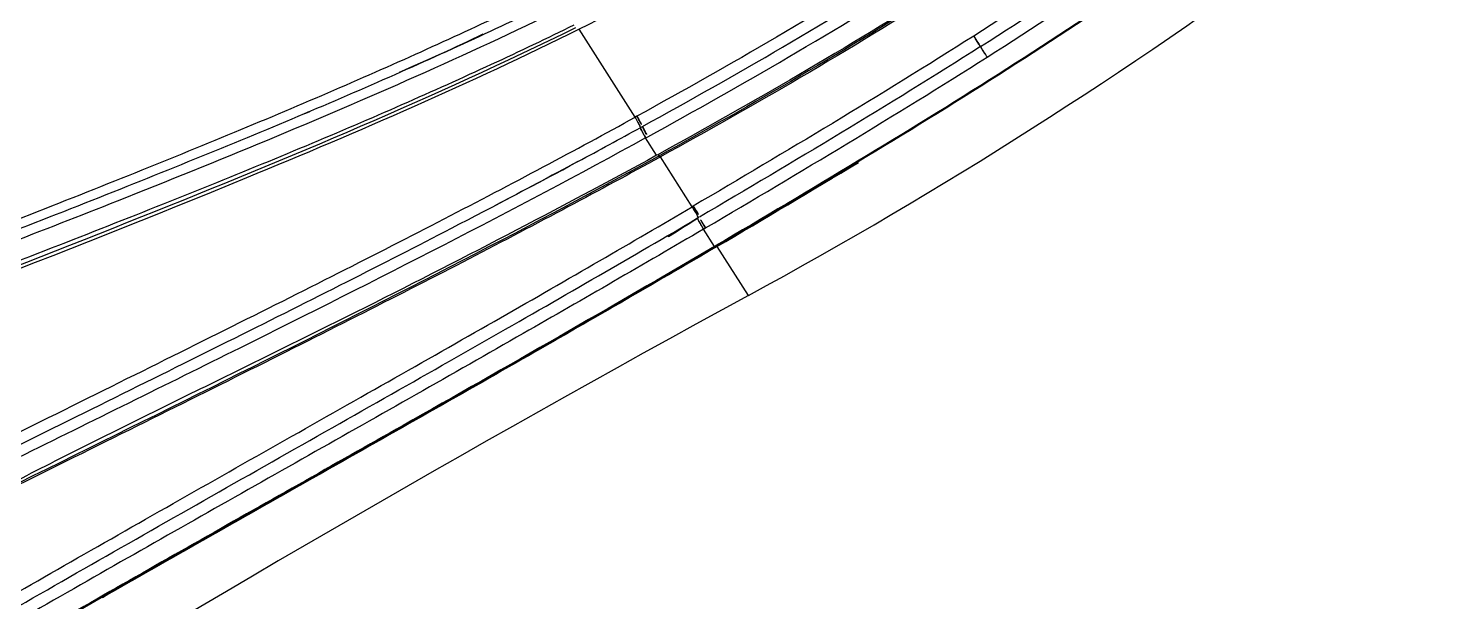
# Model space of a CAD drawing. Header units: millimetres. Extents: x 1145859089 to 1147511753, y -1047484727 to -1047247487.
# Drawn here: x 1145997643.21 to 1145997685.39, y -1047439052.09 to -1047439035.16 of the extents above; entities that cross this region are included whole.
import ezdxf
from ezdxf.xclip import XClip

# ---------------------------------------------------------------- set-up
doc = ezdxf.new("R2010")
doc.units = ezdxf.units.MM
doc.header["$LTSCALE"] = 100
doc.header["$MEASUREMENT"] = 0
doc.header["$XCLIPFRAME"] = 2
doc.layers.get('0').update_dxf_attribs({"linetype": 'CONTINUOUS'})
doc.layers.add('XREF', color=135, linetype='CONTINUOUS')
doc.layers.add('단지배치도$0$W240910', color=135, linetype='CONTINUOUS')

# ---------------------------------------------------------------- blocks, each defined once
blk = doc.blocks.new('단지배치도$0$zw$9902')
at = {"layer": '단지배치도$0$W240910', "linetype": 'ByBlock', "ltscale": 20}
for p, q in [((59520.326, -67668.471), (59518.671, -67665.869)), ((59520.378, -67668.443), (59520.326, -67668.471)), ((59520.475, -67668.783), (59520.54, -67668.748)), ((59520.962, -67669.597), (59520.636, -67669.086)), ((59520.637, -67669.086), (59520.702, -67669.05)), ((59520.994, -67669.581), (59520.962, -67669.598)), ((59520.99, -67669.641), (59521.014, -67669.613)), ((59520.994, -67669.58), (59520.995, -67669.583)), ((59521.049, -67669.608), (59521.021, -67669.624)), ((59521.021, -67669.624), (59521.021, -67669.624)), ((59521.073, -67669.644), (59521.045, -67669.659)), ((59522.011, -67671.118), (59521.073, -67669.644)), ((59522.045, -67671.1), (59522.011, -67671.119)), ((59522.351, -67671.78), (59522.408, -67671.747)), ((59522.676, -67672.292), (59522.351, -67671.781)), ((59522.676, -67672.292), (59522.714, -67672.27)), ((59522.694, -67672.309), (59522.714, -67672.269)), ((59522.694, -67672.309), (59522.694, -67672.309)), ((59523.681, -67673.744), (59522.756, -67672.29))]:
    blk.add_line(p, q, dxfattribs=at)
at = {"layer": '단지배치도$0$W240910'}
for radius in [11431.377, 11931.377]:
    blk.add_arc((57394.291, -57699.4), radius, 251.6277496, 321.4181311, dxfattribs=at)
at = {"layer": '단지배치도$0$W240910', "linetype": 'ByBlock', "ltscale": 20}
for centre, radius, start, end in [((59455.46, -67548.371), 142.732, 298.55235, 306.37539), ((59522.344, -67668.793), 1.563, 210.362, 210.4749), ((59522.253, -67668.84), 1.461, 210.6922, 210.8103), ((59522.148, -67668.902), 1.339, 210.832, 210.957), ((59522.043, -67668.969), 1.214, 210.7833, 210.9174), ((59521.94, -67669.03), 1.095, 210.9338, 211.0777), ((59521.846, -67669.083), 0.987, 211.3098, 211.4643), ((59521.756, -67669.141), 0.88, 211.2616, 211.4283), ((59521.674, -67669.191), 0.784, 211.4458, 211.6263), ((59521.591, -67669.239), 0.688, 211.88, 212.0766), ((59521.521, -67669.285), 0.604, 211.8496, 212.0641), ((59521.452, -67669.325), 0.525, 212.3459, 212.5818), ((59521.392, -67669.366), 0.452, 212.3339, 212.5939), ((59521.335, -67669.403), 0.384, 212.6144, 212.904), ((59521.283, -67669.434), 0.324, 213.2411, 213.565), ((59521.238, -67669.465), 0.268, 213.2864, 213.6515), ((59521.199, -67669.489), 0.223, 214.0481, 214.4594), ((59521.162, -67669.515), 0.178, 214.1603, 214.6373), ((59521.129, -67669.537), 0.139, 215.1287, 215.692), ((59521.107, -67669.554), 0.111, 215.3451, 215.9931), ((59521.091, -67669.565), 0.0906, 216.1553, 216.8716), ((59521.067, -67669.582), 0.0612, 217.6433, 218.5933), ((59521.047, -67669.598), 0.036, 218.7963, 220.223), ((59521.043, -67669.601), 0.0307, 219.8675, 221.3204), ((59521.064, -67669.583), 0.0582, 221.1691, 221.7972), ((59521.028, -67669.614), 0.0115, 226.2994, 229.1386), ((59521.023, -67669.62), 0.00326, 234.975, 244.9016), ((59521.022, -67669.62), 0.0028, 244.4957, 256.182), ((59521.021, -67669.624), 0.000422, 61.8977, 93.0301), ((59521.021, -67669.624), 0.000863, 53.7033, 73.1519), ((59521.021, -67669.625), 0.00204, 48.2924, 59.1364), ((59521.019, -67669.627), 0.00404, 45.2508, 51.9037), ((59521.017, -67669.63), 0.00761, 42.4025, 46.7148), ((59521.014, -67669.633), 0.0125, 41.4093, 44.4382), ((59521.008, -67669.638), 0.0199, 39.5959, 41.8031), ((59521.001, -67669.644), 0.0292, 37.5901, 39.2863), ((59520.992, -67669.652), 0.0411, 37.2111, 38.5404), ((59520.98, -67669.662), 0.0565, 36.7775, 37.8564), ((59520.965, -67669.673), 0.0752, 35.4743, 36.3601), ((59520.947, -67669.685), 0.0969, 34.8173, 35.563), ((59520.927, -67669.7), 0.122, 34.2685, 34.9015), ((59520.902, -67669.718), 0.153, 34.1512, 34.6994), ((59520.874, -67669.736), 0.186, 33.3423, 33.8174), ((59520.841, -67669.76), 0.227, 33.2971, 33.7139), ((59520.806, -67669.782), 0.268, 32.9364, 33.3084), ((59520.769, -67669.804), 0.311, 32.2943, 32.6335), ((59520.72, -67669.837), 0.37, 32.316, 32.6118), ((59520.651, -67669.881), 0.452, 32.05, 32.302), ((59520.627, -67669.896), 0.481, 31.797, 32.0497), ((59520.628, -67669.896), 0.479, 31.5709, 31.8425), ((59520.474, -67669.994), 0.662, 31.5811, 31.7698), ((59519.517, -67670.574), 1.781, 31.2969, 31.362), ((59520.473, -67669.99), 0.661, 30.8913, 31.1307), ((59520.427, -67670.021), 0.716, 30.744, 31.1013), ((59519.173, -67670.77), 2.176, 30.661, 30.8185), ((59523.08, -67671.952), 0.528, 220.0992, 220.4658), ((59522.81, -67672.184), 0.173, 220.0144, 220.8526), ((59522.8, -67672.193), 0.159, 220.677, 221.2395), ((59523.006, -67672.009), 0.435, 221.6008, 221.749), ((59522.801, -67672.193), 0.16, 221.6292, 222.0696), ((59522.767, -67672.223), 0.114, 222.1277, 222.7638), ((59522.767, -67672.222), 0.115, 222.908, 223.4976), ((59522.763, -67672.227), 0.109, 223.0761, 223.6617), ((59522.749, -67672.24), 0.0896, 223.9546, 224.6405), ((59522.739, -67672.25), 0.0756, 224.3603, 225.1441), ((59522.732, -67672.257), 0.0654, 225.0751, 225.93), ((59522.725, -67672.265), 0.0552, 225.8729, 226.8242), ((59522.72, -67672.271), 0.0468, 226.437, 227.5128), ((59522.714, -67672.277), 0.0383, 227.4112, 228.6395), ((59522.709, -67672.282), 0.0317, 229.0296, 230.4298), ((59522.706, -67672.287), 0.0253, 229.5811, 231.2025), ((59522.702, -67672.291), 0.0204, 231.5767, 233.4633), ((59522.7, -67672.295), 0.016, 232.9777, 235.2118), ((59522.697, -67672.301), 0.00922, 235.9345, 239.1604), ((59522.698, -67672.298), 0.0123, 234.9956, 237.6525), ((59522.695, -67672.303), 0.00685, 239.7876, 243.7228), ((59522.694, -67672.304), 0.00499, 242.584, 247.4919), ((59522.694, -67672.307), 0.00183, 256.688, 266.2215), ((59522.694, -67672.307), 0.00252, 251.2127, 258.9432), ((59522.694, -67672.306), 0.00361, 245.9743, 252.0995), ((59522.694, -67672.308), 0.00114, 275.4471, 288.3686), ((59522.694, -67672.308), 0.00134, 265.3864, 276.884), ((59767.375, -68121.93), 510.155, 118.53447, 124.91191)]:
    blk.add_arc(centre, radius, start, end, dxfattribs=at)
for points, knots in [([(59502.808, -67640.935), (59501.006, -67642.251), (59497.287, -67645.053), (59491.732, -67649.435), (59486.062, -67653.966), (59478.48, -67659.974), (59470.809, -67665.868), (59463.058, -67671.343), (59459.149, -67673.873), (59457.231, -67675.017)], [0, 0, 0, 0, 0.117497, 0.244996, 0.372496, 0.499995, 0.754994, 0.882494, 1, 1, 1, 1]), ([(59461.18, -67681.226), (59463.162, -67679.883), (59466.064, -67677.765), (59469.816, -67674.79), (59472.126, -67672.887), (59473.936, -67671.321), (59475.718, -67669.726), (59477.551, -67668.185), (59479.297, -67666.55), (59481.088, -67664.963), (59485.876, -67660.452), (59491.905, -67654.648), (59498.934, -67648.144), (59502.591, -67645.036), (59504.462, -67643.535)], [0, 0, 0, 0, 0.00718957, 0.01078584, 0.01438205, 0.0161798, 0.01797714, 0.02157165, 0.02336893, 0.02516623, 0.02876067, 0.04314148, 0.05033892, 0.05753311, 0.05753311, 0.05753311, 0.05753311]), ([(59461.288, -67681.344), (59465.162, -67678.713), (59472.705, -67672.805), (59483.386, -67663.062), (59493.735, -67653), (59500.812, -67646.579), (59504.448, -67643.655)], [0.154115, 0.154115, 0.154115, 0.154115, 3.475417, 6.939195, 10.402972, 13.712636, 13.712636, 13.712636, 13.712636]), ([(59504.828, -67644.24), (59503.587, -67645.241), (59501.143, -67647.295), (59497.574, -67650.486), (59494.079, -67653.752), (59490.625, -67657.054), (59487.162, -67660.346), (59483.682, -67663.618), (59480.191, -67666.878), (59476.654, -67670.087), (59473.66, -67672.712), (59471.215, -67674.755), (59469.392, -67676.299), (59467.515, -67677.778), (59465.616, -67679.229), (59463.683, -67680.634), (59462.374, -67681.54), (59461.713, -67681.984)], [0, 0, 0, 0, 0.00478813, 0.00957688, 0.01436517, 0.01915157, 0.02393568, 0.02871811, 0.03350035, 0.03828248, 0.04306514, 0.0454572, 0.04784956, 0.05024207, 0.05263435, 0.05502613, 0.05741722, 0.05741722, 0.05741722, 0.05741722]), ([(59536.707, -67658.051), (59535.43, -67658.983), (59532.806, -67660.866), (59528.743, -67663.561), (59524.58, -67666.101), (59521.763, -67667.681), (59520.378, -67668.443)], [0, 0, 0, 0, 0.245001, 0.5, 0.754999, 1, 1, 1, 1]), ([(59520.541, -67668.748), (59521.93, -67667.983), (59524.752, -67666.396), (59528.927, -67663.851), (59533, -67661.147), (59535.633, -67659.261), (59536.914, -67658.327)], [0, 0, 0, 0, 0.244999, 0.5, 0.755001, 1, 1, 1, 1]), ([(59520.702, -67669.05), (59522.094, -67668.284), (59524.925, -67666.694), (59529.111, -67664.141), (59533.197, -67661.428), (59535.836, -67659.538), (59537.119, -67658.601)], [0, 0, 0, 0, 0.244999, 0.5, 0.755002, 1, 1, 1, 1]), ([(59537.476, -67659.09), (59536.188, -67660.032), (59533.538, -67661.931), (59529.437, -67664.653), (59525.235, -67667.216), (59522.393, -67668.812), (59520.994, -67669.58)], [0, 0, 0, 0, 0.245, 0.5, 0.755, 1, 1, 1, 1]), ([(59537.503, -67659.133), (59536.215, -67660.074), (59533.563, -67661.968), (59529.463, -67664.693), (59525.259, -67667.254), (59522.42, -67668.854), (59521.022, -67669.623)], [0, 0, 0, 0, 0.245, 0.5, 0.755, 1, 1, 1, 1]), ([(59537.501, -67659.189), (59536.216, -67660.126), (59533.575, -67662.018), (59529.487, -67664.731), (59525.298, -67667.286), (59522.466, -67668.877), (59521.073, -67669.645)], [0, 0, 0, 0, 0.244999, 0.5, 0.755001, 1, 1, 1, 1]), ([(59538.41, -67660.69), (59537.097, -67661.592), (59534.427, -67663.416), (59531.722, -67665.191), (59530.341, -67666.073)], [0, 0, 0, 0, 0.493651, 1, 1, 1, 1]), ([(59530.54, -67666.387), (59531.906, -67665.514), (59534.619, -67663.737), (59537.294, -67661.908), (59538.627, -67660.992)], [0, 0, 0, 0, 0.5, 1, 1, 1, 1]), ([(59530.738, -67666.697), (59532.107, -67665.822), (59534.821, -67664.033), (59537.507, -67662.21), (59538.842, -67661.291)], [0, 0, 0, 0, 0.500001, 1, 1, 1, 1]), ([(59539.185, -67661.791), (59537.847, -67662.71), (59535.157, -67664.542), (59532.435, -67666.332), (59531.064, -67667.209)], [2.209104, 2.209104, 2.209104, 2.209104, 49.835781, 97.456288, 97.456288, 97.456288, 97.456288]), ([(59539.192, -67661.815), (59537.856, -67662.734), (59535.169, -67664.564), (59532.448, -67666.353), (59531.076, -67667.229)], [0, 0, 0, 0, 0.499997, 1, 1, 1, 1]), ([(59465.731, -67688.301), (59466.76, -67687.695), (59468.838, -67686.516), (59471.302, -67685.213), (59473.252, -67684.215), (59474.495, -67683.583), (59475.914, -67682.857), (59477.174, -67682.26), (59479.164, -67681.342), (59481.333, -67680.339), (59484.252, -67679.06), (59486.828, -67677.995), (59490.149, -67676.648), (59493.859, -67675.204), (59499.079, -67673.255), (59504.282, -67671.25), (59510.935, -67668.565), (59515.322, -67666.642), (59518.189, -67665.241)], [0, 0, 0, 0, 0.00358646, 0.00717408, 0.00837018, 0.01016459, 0.01136112, 0.01315603, 0.01435255, 0.01794134, 0.02033367, 0.02392197, 0.02631405, 0.03109772, 0.03588131, 0.04306007, 0.04784982, 0.05742538, 0.05742538, 0.05742538, 0.05742538]), ([(59518.558, -67665.834), (59514.369, -67667.889), (59505.554, -67671.578), (59492.054, -67676.687), (59478.703, -67682.234), (59470.155, -67686.562), (59466.131, -67688.956)], [0.154115, 0.154115, 0.154115, 0.154115, 3.463779, 6.927556, 10.391333, 13.712636, 13.712636, 13.712636, 13.712636]), ([(59518.673, -67665.872), (59515.446, -67667.468), (59506.652, -67671.289), (59495.454, -67675.485), (59481.063, -67681.38), (59472.37, -67685.427), (59466.192, -67689.104)], [0, 0, 0, 0, 0.01079142, 0.02877256, 0.03596339, 0.05753197, 0.05753197, 0.05753197, 0.05753197]), ([(59530.341, -67666.073), (59528.957, -67666.95), (59526.202, -67668.648), (59523.419, -67670.294), (59522.045, -67671.1)], [0, 0, 0, 0, 0.506422, 1, 1, 1, 1]), ([(59530.341, -67666.073), (59530.342, -67666.074), (59530.361, -67666.104), (59530.391, -67666.153), (59530.462, -67666.264), (59530.524, -67666.362), (59530.527, -67666.366), (59530.538, -67666.384), (59530.538, -67666.384)], [0, 0, 0, 0, 0.014816, 0.257902, 0.500988, 0.744074, 0.98716, 1, 1, 1, 1]), ([(59530.54, -67666.387), (59529.171, -67667.255), (59526.412, -67668.958), (59523.622, -67670.606), (59522.227, -67671.426)], [0, 0, 0, 0, 0.499963, 1, 1, 1, 1]), ([(59530.54, -67666.387), (59530.54, -67666.387), (59530.551, -67666.404), (59530.555, -67666.41), (59530.616, -67666.506), (59530.688, -67666.62), (59530.715, -67666.66), (59530.737, -67666.696), (59530.738, -67666.697)], [0, 0, 0, 0, 0.013377, 0.257159, 0.500941, 0.744724, 0.988506, 1, 1, 1, 1]), ([(59522.407, -67671.747), (59523.805, -67670.927), (59526.595, -67669.266), (59529.365, -67667.566), (59530.738, -67666.697)], [0, 0, 0, 0, 0.499999, 1, 1, 1, 1]), ([(59531.064, -67667.209), (59529.688, -67668.08), (59526.913, -67669.787), (59524.114, -67671.447), (59522.714, -67672.269)], [2.209721, 2.209721, 2.209721, 2.209721, 49.837032, 97.464105, 97.464105, 97.464105, 97.464105]), ([(59531.076, -67667.229), (59529.701, -67668.1), (59526.928, -67669.807), (59524.131, -67671.465), (59522.733, -67672.286)], [0, 0, 0, 0, 0.500003, 1, 1, 1, 1]), ([(59520.378, -67668.443), (59520.407, -67668.489), (59520.496, -67668.649), (59520.543, -67668.745), (59520.539, -67668.745)], [2.088273, 2.088273, 2.088273, 2.088273, 6.519888, 10.943196, 10.943196, 10.943196, 10.943196]), ([(59520.636, -67669.086), (59516.688, -67671.254), (59510.481, -67674.398), (59502.066, -67678.538), (59493.332, -67682.876), (59484.668, -67687.355), (59476.346, -67692.059), (59472.373, -67694.55), (59470.51, -67695.811)], [0, 0, 0, 0, 0.237507, 0.366256, 0.495006, 0.752506, 0.881256, 1, 1, 1, 1]), ([(59520.541, -67668.748), (59520.539, -67668.748), (59520.55, -67668.773), (59520.593, -67668.856), (59520.651, -67668.963), (59520.688, -67669.027), (59520.702, -67669.05)], [0, 0, 0, 0, 0.246414, 0.500869, 0.755324, 1, 1, 1, 1]), ([(59470.333, -67695.559), (59471.751, -67694.597), (59474.846, -67692.617), (59480.209, -67689.49), (59486.369, -67686.136), (59493.253, -67682.567), (59501.327, -67678.538), (59508.639, -67674.938), (59514.282, -67672.087), (59517.442, -67670.423), (59518.631, -67669.784)], [0, 0, 0, 0, 0.125, 0.25, 0.375, 0.5, 0.625, 0.75, 0.875, 0.9566452, 0.9566452, 0.9566452, 0.9566452]), ([(59520.962, -67669.598), (59519.495, -67670.4), (59516.538, -67671.966), (59512.084, -67674.248), (59508.348, -67676.069), (59505.38, -67677.539), (59503.152, -67678.635), (59500.951, -67679.79), (59498.74, -67680.926), (59496.519, -67682.034), (59493.56, -67683.515), (59489.878, -67685.399), (59485.537, -67687.681), (59481.286, -67690.013), (59477.442, -67692.216), (59473.954, -67694.313), (59471.867, -67695.641), (59470.835, -67696.322)], [0, 0, 0, 0, 0.00501719, 0.0100368, 0.01501446, 0.01750225, 0.0199892, 0.02247745, 0.0249658, 0.0274546, 0.02994354, 0.03491969, 0.03989655, 0.04469579, 0.04949674, 0.0532116, 0.05692622, 0.05692622, 0.05692622, 0.05692622]), ([(59520.99, -67669.64), (59516.915, -67671.88), (59508.445, -67676.177), (59495.587, -67682.466), (59482.885, -67689.045), (59474.699, -67693.806), (59470.878, -67696.395)], [0.124832, 0.124832, 0.124832, 0.124832, 3.005227, 6.010453, 9.015679, 11.897113, 11.897113, 11.897113, 11.897113]), ([(59522.045, -67671.1), (59522.072, -67671.134), (59522.176, -67671.301), (59522.232, -67671.42), (59522.226, -67671.422)], [3.193115, 3.193115, 3.193115, 3.193115, 10.662399, 18.111869, 18.111869, 18.111869, 18.111869]), ([(59489.145, -67690.503), (59489.502, -67690.296), (59491.584, -67689.045), (59495.649, -67686.639), (59501.93, -67683.007), (59509.163, -67678.896), (59516.254, -67674.887), (59520.284, -67672.565), (59522.17, -67671.459)], [0.421429, 0.421429, 0.421429, 0.421429, 0.4444444, 0.5555556, 0.6666667, 0.7777778, 0.8888889, 1, 1, 1, 1]), ([(59522.35, -67671.78), (59522.341, -67671.768), (59522.315, -67671.73), (59522.259, -67671.639), (59522.205, -67671.542), (59522.172, -67671.475), (59522.169, -67671.46), (59522.172, -67671.461)], [0, 0, 0, 0, 0.2, 0.4, 0.6, 0.8, 0.999948, 0.999948, 0.999948, 0.999948]), ([(59522.17, -67671.459), (59522.177, -67671.455), (59522.188, -67671.446), (59522.207, -67671.435), (59522.221, -67671.429), (59522.227, -67671.426)], [0, 0, 0, 0, 0.333333, 0.666667, 1, 1, 1, 1]), ([(59522.407, -67671.747), (59522.381, -67671.712), (59522.277, -67671.546), (59522.221, -67671.428), (59522.227, -67671.426)], [1.897392, 1.897392, 1.897392, 1.897392, 6.305848, 10.70591, 10.70591, 10.70591, 10.70591]), ([(59522.35, -67671.78), (59520.582, -67672.819), (59516.695, -67675.061), (59510.666, -67678.472), (59504.309, -67682.065), (59497.982, -67685.706), (59491.683, -67689.386), (59485.435, -67693.149), (59479.428, -67696.949), (59475.559, -67699.581), (59473.756, -67700.913)], [0, 0, 0, 0, 0.108757, 0.237507, 0.366257, 0.495007, 0.623756, 0.752506, 0.881256, 1, 1, 1, 1]), ([(59522.676, -67672.292), (59519.629, -67674.081), (59514.496, -67677.008), (59507.289, -67681.067), (59502.16, -67683.996), (59497.049, -67686.95), (59491.955, -67689.929), (59485.89, -67693.584), (59479.898, -67697.365), (59475.984, -67700.02), (59474.082, -67701.427)], [0, 0, 0, 0, 0.0106341, 0.0177242, 0.0248147, 0.02835993, 0.03545103, 0.04254223, 0.0496341, 0.0567277, 0.0567277, 0.0567277, 0.0567277]), ([(59522.694, -67672.309), (59520.253, -67673.742), (59517.795, -67675.155), (59512.037, -67678.426), (59508.741, -67680.282), (59502.173, -67684.024), (59498.902, -67685.909), (59492.387, -67689.717), (59489.15, -67691.648), (59480.123, -67697.215), (59476.742, -67699.499), (59474.093, -67701.458)], [0, 0, 0, 0, 0.135049, 0.135049, 0.3150477, 0.3150477, 0.4948189, 0.4948189, 0.674471, 0.674471, 0.9999999, 0.9999999, 0.9999999, 0.9999999]), ([(59522.756, -67672.291), (59520.844, -67673.412), (59516.829, -67675.729), (59510.745, -67679.17), (59506.604, -67681.514), (59504.57, -67682.676)], [11.46202, 11.46202, 11.46202, 11.46202, 78.80496, 151.87777, 222.85016, 222.85016, 222.85016, 222.85016])]:
    blk.add_open_spline(points, degree=3, knots=knots, dxfattribs=at)
for points in [[(59461.388, -67681.473), (59462.974, -67680.401), (59466.313, -67677.985), (59471.8, -67673.579), (59477.853, -67668.318), (59484.648, -67661.979), (59490.413, -67656.423), (59495.583, -67651.502), (59500.285, -67647.227), (59503.145, -67644.82), (59504.504, -67643.728)], [(59505.212, -67644.716), (59503.826, -67645.83), (59500.906, -67648.285), (59496.091, -67652.648), (59490.816, -67657.647), (59485.002, -67663.205), (59478.43, -67669.282), (59472.348, -67674.535), (59466.883, -67678.897), (59463.538, -67681.309), (59461.949, -67682.382)], [(59522.883, -67663.627), (59521.514, -67664.439), (59520.1, -67665.169), (59518.673, -67665.872)], [(59465.47, -67687.918), (59467.115, -67686.933), (59470.717, -67684.926), (59477.015, -67681.81), (59484.319, -67678.542), (59492.866, -67675.057), (59500.407, -67672.148), (59507.06, -67669.527), (59512.935, -67667.048), (59516.345, -67665.465), (59517.921, -67664.693)], [(59465.598, -67688.115), (59467.25, -67687.13), (59470.861, -67685.101), (59477.151, -67681.993), (59484.52, -67678.72), (59492.916, -67675.331), (59500.293, -67672.489), (59507.039, -67669.842), (59513.009, -67667.346), (59516.462, -67665.747), (59518.057, -67664.967)], [(59518.515, -67665.752), (59516.946, -67666.522), (59513.547, -67668.095), (59507.682, -67670.545), (59501.024, -67673.143), (59493.485, -67676.036), (59484.899, -67679.493), (59477.589, -67682.738), (59471.286, -67685.836), (59467.693, -67687.831), (59466.056, -67688.81)], [(59513.353, -67667.142), (59514.187, -67666.783), (59515.014, -67666.408), (59515.831, -67666.012)], [(59531.064, -67667.209), (59531.072, -67667.222), (59531.076, -67667.229), (59531.076, -67667.229)], [(59510.552, -67668.362), (59510.686, -67668.311), (59510.819, -67668.255), (59510.948, -67668.192)], [(59470.142, -67695.312), (59471.558, -67694.358), (59474.632, -67692.386), (59479.954, -67689.277), (59486.058, -67685.93), (59492.921, -67682.368), (59500.915, -67678.366), (59508.362, -67674.689), (59514.81, -67671.438), (59518.585, -67669.43), (59520.326, -67668.472)], [(59520.326, -67668.472), (59520.337, -67668.489), (59520.362, -67668.532), (59520.41, -67668.62), (59520.456, -67668.705), (59520.484, -67668.761), (59520.489, -67668.774), (59520.487, -67668.774)], [(59518.631, -67669.784), (59519.263, -67669.445), (59519.877, -67669.111), (59520.475, -67668.784)], [(59520.636, -67669.086), (59520.626, -67669.069), (59520.601, -67669.025), (59520.553, -67668.938), (59520.507, -67668.853), (59520.479, -67668.796), (59520.475, -67668.784), (59520.475, -67668.784)], [(59521.045, -67669.66), (59519.314, -67670.613), (59515.56, -67672.612), (59509.076, -67675.884), (59501.706, -67679.524), (59493.625, -67683.567), (59486.71, -67687.154), (59480.642, -67690.486), (59475.341, -67693.579), (59472.289, -67695.536), (59470.886, -67696.483)], [(59518.631, -67669.784), (59517.826, -67670.219), (59517.017, -67670.647), (59516.206, -67671.072)], [(59520.99, -67669.641), (59520.989, -67669.641), (59520.978, -67669.625), (59520.962, -67669.598)], [(59521.073, -67669.645), (59521.058, -67669.62), (59521.05, -67669.608), (59521.049, -67669.608)], [(59522.747, -67672.297), (59524.143, -67671.477), (59525.541, -67670.648), (59526.932, -67669.808)], [(59473.332, -67700.325), (59474.244, -67699.65), (59476.206, -67698.249), (59479.568, -67696.015), (59483.329, -67693.619), (59487.518, -67691.037), (59492.195, -67688.238), (59497.402, -67685.196), (59503.309, -67681.792), (59509.997, -67678), (59516.484, -67674.335), (59520.242, -67672.162), (59522.011, -67671.12)], [(59522.011, -67671.12), (59522.021, -67671.132), (59522.047, -67671.17), (59522.103, -67671.26), (59522.158, -67671.358), (59522.19, -67671.426), (59522.194, -67671.441), (59522.191, -67671.442)], [(59522.171, -67671.458), (59522.171, -67671.458), (59520.223, -67672.698), (59522.171, -67671.458)], [(59522.172, -67671.461), (59522.091, -67671.508), (59522.011, -67671.555), (59521.931, -67671.602)], [(59522.171, -67671.458), (59522.171, -67671.458), (59522.171, -67671.458), (59522.171, -67671.458)], [(59522.693, -67672.31), (59519.447, -67674.214), (59516.168, -67676.083), (59512.881, -67677.943)], [(59509.474, -67679.874), (59506.231, -67681.708), (59502.991, -67683.544), (59499.778, -67685.411)]]:
    blk.add_open_spline(points, degree=3, dxfattribs=at)
blk = doc.blocks.new('단지배치도')
blk.add_blockref('단지배치도$0$zw$9902', (141034.193, 142437.157))

msp = doc.modelspace()

# ---------------------------------------------------------------- block references
at = {"layer": 'XREF'}
ref = msp.add_blockref('단지배치도', (1145797106.633357, -1047513806.462535), dxfattribs=at)
XClip(ref).set_block_clipping_path([(72982.4064819524, 34919.7593965302), (360382.4067475507, 255319.7593436702)])

doc.saveas('drawing.dxf')
